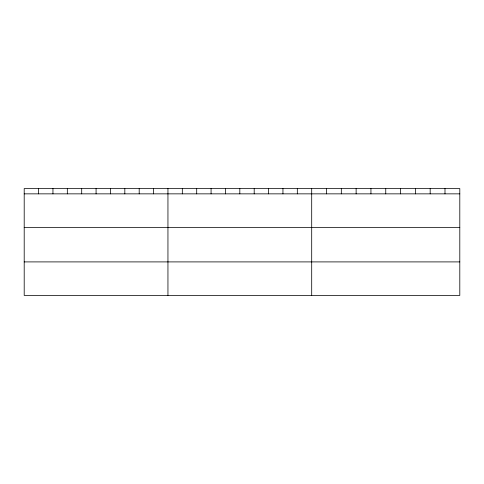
<?xml version="1.0" encoding="UTF-8"?>
<svg xmlns="http://www.w3.org/2000/svg" width="484" height="484" viewBox="0 0 484 484"><rect width="100%" height="100%" fill="white"/><g stroke="black" fill="none" stroke-linecap="round" stroke-linejoin="round"><path stroke-width="0.73" d="M459.8 227.371L459.8 188.578L24.2 188.578L24.2 295.421L459.8 295.421L459.8 227.371L24.2 227.371M24.2 193.854L459.8 193.854M24.2 261.904L459.8 261.904M444.99 188.578L444.99 193.854M430.179 188.578L430.179 193.854M415.369 188.578L415.369 193.854M400.558 188.578L400.558 193.854M385.748 188.578L385.748 193.854M370.938 188.578L370.938 193.854M356.127 188.578L356.127 193.854M341.317 188.578L341.317 193.854M326.506 188.578L326.506 193.854M311.696 188.578L311.696 295.421M297.321 188.578L297.321 193.854M282.946 188.578L282.946 193.854M268.572 188.578L268.572 193.854M254.197 188.578L254.197 193.854M239.822 188.578L239.822 193.854M225.447 188.578L225.447 193.854M211.072 188.578L211.072 193.854M196.698 188.578L196.698 193.854M182.323 188.578L182.323 193.854M167.948 188.578L167.948 295.421M153.573 188.578L153.573 193.854M139.198 188.578L139.198 193.854M124.824 188.578L124.824 193.854M110.449 188.578L110.449 193.854M96.074 188.578L96.074 193.854M81.699 188.578L81.699 193.854M67.324 188.578L67.324 193.854M52.95 188.578L52.95 193.854M38.575 188.578L38.575 193.854"/></g></svg>
